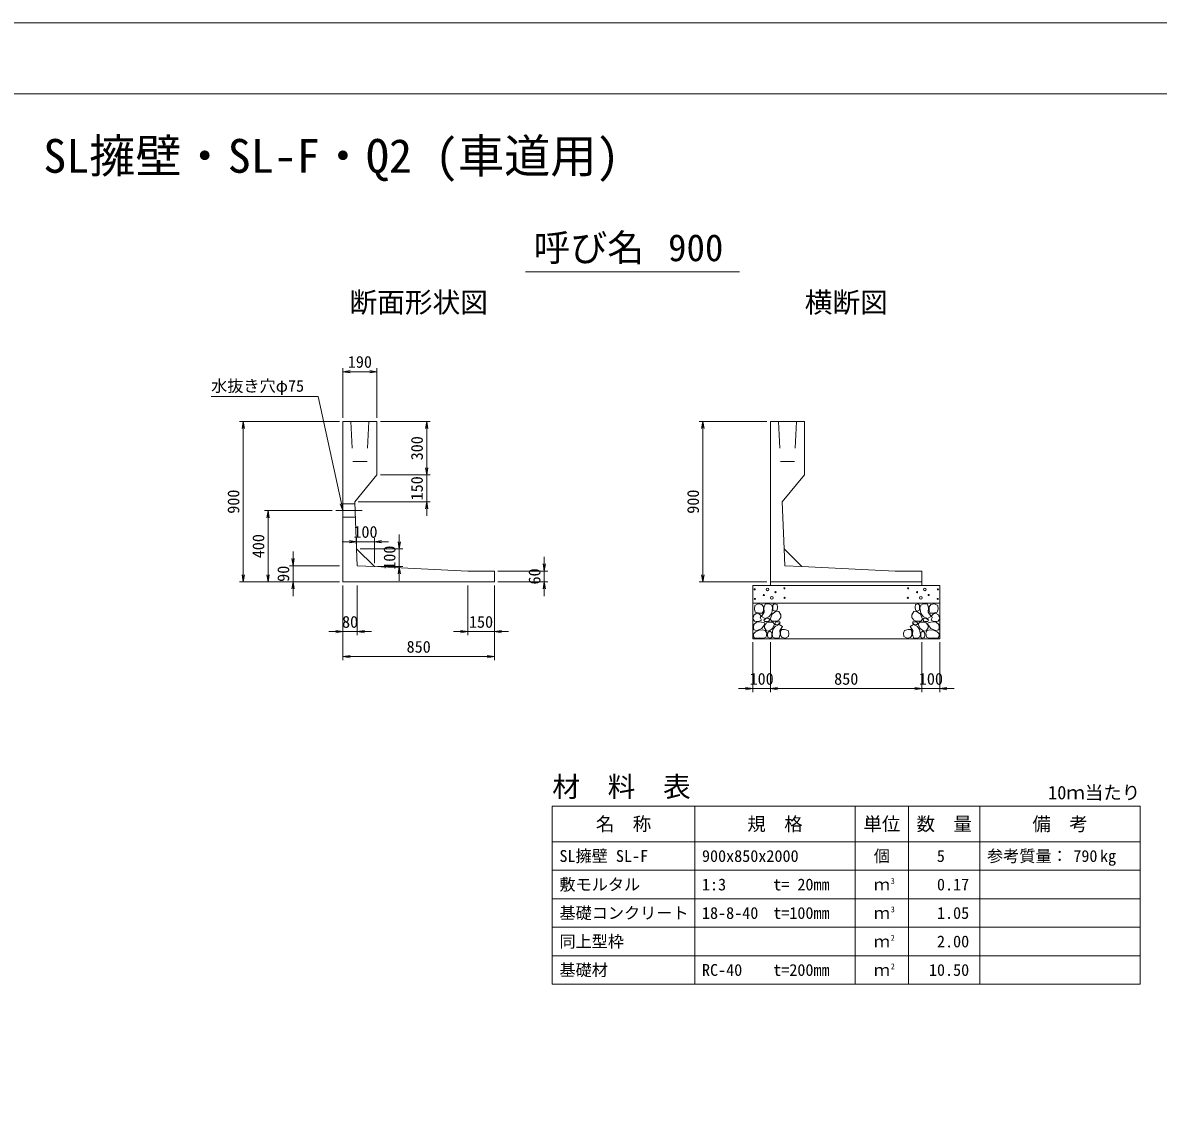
# Model space of a CAD drawing. Units: millimetres at full size, sheet at 1:25. Extents: x 0 to 16820, y 0 to 13241.
# Drawn here: x 6677 to 13051, y 5710 to 11880 of the extents above; entities that cross this region are included whole.
import ezdxf
from ezdxf.enums import TextEntityAlignment as Align

# ---------------------------------------------------------------- set-up
doc = ezdxf.new("R2010")
doc.units = ezdxf.units.MM
doc.header["$LTSCALE"] = 25
doc.linetypes.add('CHAIN', pattern=[18.5, 12, -1.5, 3.5, -1.5])
doc.linetypes.add('DASHED_SPACED', pattern=[12, 6, -6])
for name, color, linetype, lineweight in [('D-BMK', 2, 'CHAIN', 13), ('D-DCR-HCHn', 4, 'Continuous', 9), ('D-MTR-FRAM', 7, 'Continuous', 13), ('D-MTR-LINE', 7, 'Continuous', 13), ('D-STR-DIM', 7, 'Continuous', 13), ('D-STR-STRn', 1, 'Continuous', 13), ('D-STR-TXT', 7, 'Continuous', 13), ('D-TTL', 2, 'Continuous', 13), ('D-TTL-TXT', 7, 'Continuous', 13)]:
    doc.layers.add(name, color=color, linetype=linetype, lineweight=lineweight)
doc.layers.add('D-MTR', color=7, linetype='Continuous')
doc.layers.add('D-MTR-TXT', color=7, linetype='Continuous')
doc.styles.add('ＭＳ ゴシック', font='')
doc.styles.get('ＭＳ ゴシック').set_extended_font_data('MS Gothic')

# ---------------------------------------------------------------- blocks, each defined once
blk = doc.blocks.new('open_arrow')
at = {"color": 0, "linetype": 'Continuous', "lineweight": -2}
blk.add_lwpolyline([(7.5, 1.25), (0, 0), (7.5, -1.25)], dxfattribs=at)

msp = doc.modelspace()

# ---------------------------------------------------------------- linework, layer by layer
at = {"layer": 'D-BMK'}
msp.add_line((8582.84, 9140), (8435, 9140), dxfattribs=at)
at = {"layer": 'D-DCR-HCHn'}
for points in [[(10826.2, 8611.59), (10805.4, 8616.22), (10786.9, 8606.97), (10784.59, 8586.17), (10789.21, 8569.99), (10812.33, 8563.05), (10828.51, 8563.05), (10835.44, 8574.61), (10835.44, 8600.04)], [(10844.69, 8613.91), (10837.76, 8593.1), (10840.07, 8569.99), (10823.89, 8544.56), (10844.69, 8533), (10867.8, 8544.56), (10881.67, 8563.05), (10886.3, 8593.1), (10881.67, 8609.28), (10867.8, 8616.22)], [(10888.61, 8609.28), (10888.61, 8581.55), (10900.16, 8574.61), (10911.72, 8581.55), (10914.03, 8597.73), (10911.72, 8611.59), (10895.54, 8616.22)], [(11711.39, 8609.28), (11711.39, 8581.55), (11699.84, 8574.61), (11688.28, 8581.55), (11685.97, 8597.73), (11688.28, 8611.59), (11704.46, 8616.22)], [(11755.31, 8613.91), (11762.24, 8593.1), (11759.93, 8569.99), (11776.11, 8544.56), (11755.31, 8533), (11732.2, 8544.56), (11718.33, 8563.05), (11713.7, 8593.1), (11718.33, 8609.28), (11732.2, 8616.22)], [(11773.8, 8611.59), (11794.6, 8616.22), (11813.1, 8606.97), (11815.41, 8586.17), (11810.79, 8569.99), (11787.67, 8563.05), (11771.49, 8563.05), (11764.56, 8574.61), (11764.56, 8600.04)], [(10782.28, 8553.81), (10775.35, 8533), (10784.59, 8519.14), (10807.71, 8516.82), (10823.49, 8523.6), (10816.95, 8539.94), (10821.58, 8549.18), (10812.33, 8558.43), (10798.46, 8563.05)], [(10883.98, 8558.43), (10872.43, 8530.69), (10881.67, 8519.14), (10909.41, 8519.14), (10920.97, 8523.76), (10932.53, 8539.94), (10932.53, 8553.81), (10920.97, 8572.3), (10907.1, 8574.61)], [(11716.02, 8558.43), (11727.57, 8530.69), (11718.33, 8519.14), (11690.59, 8519.14), (11679.03, 8523.76), (11667.47, 8539.94), (11667.47, 8553.81), (11679.03, 8572.3), (11692.9, 8574.61)], [(11817.72, 8553.81), (11824.65, 8533), (11815.41, 8519.14), (11792.29, 8516.82), (11776.51, 8523.6), (11783.05, 8539.94), (11778.42, 8549.18), (11787.67, 8558.43), (11801.54, 8563.05)], [(10826.16, 8477.01), (10843.28, 8502.69), (10841.14, 8509.11), (10817.59, 8515.53), (10796.19, 8513.39), (10781.21, 8500.55), (10779.07, 8485.57), (10781.21, 8470.59), (10798.33, 8466.31)], [(10849.31, 8533), (10837.76, 8523.76), (10842.38, 8516.82), (10858.56, 8516.82), (10865.49, 8519.14), (10870.12, 8528.38), (10863.18, 8535.32)], [(10886.08, 8477.01), (10896.78, 8502.69), (10888.22, 8513.39), (10862.54, 8513.39), (10851.84, 8509.11), (10841.14, 8494.13), (10841.14, 8481.29), (10851.84, 8464.17), (10864.68, 8462.03)], [(10922.47, 8425.64), (10928.89, 8444.91), (10926.75, 8466.31), (10941.73, 8489.85), (10922.47, 8500.55), (10901.06, 8489.85), (10888.22, 8472.73), (10883.94, 8444.91), (10888.22, 8429.92), (10901.06, 8423.5)], [(10918.19, 8500.55), (10928.89, 8509.11), (10924.61, 8515.53), (10909.62, 8515.53), (10903.2, 8513.39), (10898.92, 8504.83), (10905.34, 8498.41)], [(11677.53, 8425.64), (11671.11, 8444.91), (11673.25, 8466.31), (11658.27, 8489.85), (11677.53, 8500.55), (11698.94, 8489.85), (11711.78, 8472.73), (11716.06, 8444.91), (11711.78, 8429.92), (11698.94, 8423.5)], [(11681.81, 8500.55), (11671.11, 8509.11), (11675.39, 8515.53), (11690.38, 8515.53), (11696.8, 8513.39), (11701.08, 8504.83), (11694.66, 8498.41)], [(11713.92, 8477.01), (11703.22, 8502.69), (11711.78, 8513.39), (11737.46, 8513.39), (11748.16, 8509.11), (11758.86, 8494.13), (11758.86, 8481.29), (11748.16, 8464.17), (11735.32, 8462.03)], [(11750.69, 8533), (11762.24, 8523.76), (11757.62, 8516.82), (11741.44, 8516.82), (11734.51, 8519.14), (11729.88, 8528.38), (11736.82, 8535.32)], [(11773.84, 8477.01), (11756.72, 8502.69), (11758.86, 8509.11), (11782.41, 8515.53), (11803.81, 8513.39), (11818.79, 8500.55), (11820.93, 8485.57), (11818.79, 8470.59), (11801.67, 8466.31)], [(10834.72, 8423.5), (10849.7, 8429.92), (10853.98, 8451.33), (10845.42, 8466.31), (10830.44, 8470.59), (10811.17, 8468.45), (10789.77, 8459.89), (10779.07, 8447.05), (10779.07, 8432.06), (10785.49, 8423.5), (10811.17, 8425.64)], [(10881.8, 8429.92), (10881.8, 8455.61), (10871.1, 8462.03), (10860.4, 8455.61), (10858.26, 8440.62), (10860.4, 8427.78), (10875.38, 8423.5)], [(10939.59, 8427.78), (10958.85, 8423.5), (10975.97, 8432.06), (10978.11, 8451.33), (10973.83, 8466.31), (10952.43, 8472.73), (10937.45, 8472.73), (10931.03, 8462.03), (10931.03, 8438.48)], [(11660.41, 8427.78), (11641.15, 8423.5), (11624.03, 8432.06), (11621.89, 8451.33), (11626.17, 8466.31), (11647.57, 8472.73), (11662.55, 8472.73), (11668.97, 8462.03), (11668.97, 8438.48)], [(11718.2, 8429.92), (11718.2, 8455.61), (11728.9, 8462.03), (11739.6, 8455.61), (11741.74, 8440.62), (11739.6, 8427.78), (11724.62, 8423.5)], [(11765.28, 8423.5), (11750.3, 8429.92), (11746.02, 8451.33), (11754.58, 8466.31), (11769.56, 8470.59), (11788.83, 8468.45), (11810.23, 8459.89), (11820.93, 8447.05), (11820.93, 8432.06), (11814.51, 8423.5), (11788.83, 8425.64)]]:
    msp.add_lwpolyline(points, close=True, dxfattribs=at)
for centre, radius in [((10785.73, 8697.43), 3), ((10837.29, 8665.76), 3), ((10858.34, 8697.43), 7.5), ((10902.71, 8681.64), 3), ((10953.13, 8703.48), 3), ((11646.87, 8703.48), 3), ((11697.29, 8681.64), 3), ((11741.66, 8697.43), 7.5), ((11762.71, 8665.76), 3), ((11814.27, 8697.43), 3), ((10786.87, 8643.92), 3), ((10881.66, 8649.97), 7.5), ((10954.27, 8649.97), 3), ((11645.73, 8649.97), 3), ((11718.34, 8649.97), 7.5), ((11813.13, 8643.92), 3)]:
    msp.add_circle(centre, radius, dxfattribs=at)
at = {"layer": 'D-MTR-FRAM'}
for p, q in [((9650, 7480), (12950, 7480)), ((9650, 7480), (9650, 6480)), ((12950, 7480), (12950, 6480)), ((9650, 6480), (12950, 6480))]:
    msp.add_line(p, q, dxfattribs=at)
at = {"layer": 'D-MTR-LINE'}
for p, q in [((10450, 7480), (10450, 6480)), ((11350, 7480), (11350, 6480)), ((11650, 7480), (11650, 6480)), ((12050, 7480), (12050, 6480)), ((9650, 7280), (12950, 7280)), ((9650, 7120), (12950, 7120)), ((9650, 6960), (12950, 6960)), ((9650, 6800), (12950, 6800)), ((9650, 6640), (12950, 6640))]:
    msp.add_line(p, q, dxfattribs=at)
at = {"layer": 'D-STR-DIM'}
for p, q in [((8475, 9660), (8475, 9940)), ((8475, 9920), (8665, 9920)), ((8665, 9660), (8665, 9940)), ((8455, 9640), (7895, 9640)), ((7915, 8740), (7915, 9640)), ((8685, 9640), (8965, 9640)), ((8945, 9640), (8945, 9340)), ((10855, 9640), (10475, 9640)), ((10495, 8740), (10495, 9640)), ((8945, 9420), (8945, 9110)), ((8685, 9340), (8965, 9340)), ((8685, 9340), (8965, 9340)), ((8560.88, 9190), (8965, 9190)), ((8415, 9140), (8035, 9140)), ((8055, 8740), (8055, 9140)), ((8791.26, 9005.34), (8791.26, 8745.34)), ((8731.26, 8965.34), (8471.26, 8965.34)), ((8551.26, 8945.34), (8551.26, 8985.34)), ((8571.26, 8925.34), (8811.26, 8925.34)), ((8651.26, 8845.34), (8651.26, 8985.34)), ((8195, 8660), (8195, 8910)), ((9605, 8660), (9605, 8880)), ((8455, 8830), (8175, 8830)), ((8671.26, 8825.34), (8811.26, 8825.34)), ((9345, 8800), (9625, 8800)), ((8455, 8740), (7895, 8740)), ((8455, 8740), (8035, 8740)), ((8455, 8740), (8175, 8740)), ((9345, 8740), (9625, 8740)), ((10855, 8740), (10475, 8740)), ((8475, 8720), (8475, 8440)), ((8475, 8720), (8475, 8300)), ((8555, 8720), (8555, 8440)), ((9175, 8720), (9175, 8440)), ((9325, 8720), (9325, 8300)), ((9325, 8720), (9325, 8440)), ((8395, 8460), (8635, 8460)), ((9095, 8460), (9405, 8460)), ((10775, 8400), (10775, 8120)), ((10875, 8400), (10875, 8120)), ((10875, 8400), (10875, 8120)), ((11725, 8400), (11725, 8120)), ((11725, 8400), (11725, 8120)), ((11825, 8400), (11825, 8120)), ((8475, 8320), (9325, 8320)), ((10955, 8140), (10695, 8140)), ((10875, 8140), (11725, 8140)), ((11645, 8140), (11905, 8140))]:
    msp.add_line(p, q, dxfattribs=at)
at = {"layer": 'D-STR-STRn'}
for p, q in [((8475, 8740), (8475, 9640)), ((8475, 9640), (8665, 9640)), ((8665, 9640), (8665, 9340)), ((10875, 8740), (10875, 9640)), ((10875, 9640), (11065, 9640)), ((11065, 9640), (11065, 9340)), ((8540.88, 9190), (8665, 9340)), ((10940.88, 9190), (11065, 9340)), ((8540.88, 9190), (8551.26, 8925.34)), ((10940.88, 9190), (10951.26, 8925.34)), ((8551.26, 8925.34), (8651.26, 8825.34)), ((10951.26, 8925.34), (11051.26, 8825.34)), ((8651.26, 8825.34), (9175, 8800)), ((9175, 8800), (9325, 8800)), ((9325, 8800), (9325, 8740)), ((11051.26, 8825.34), (11575, 8800)), ((11575, 8800), (11725, 8800)), ((11725, 8800), (11725, 8740)), ((8475, 8740), (9325, 8740)), ((10875, 8740), (10875, 8720)), ((10875, 8740), (11725, 8740)), ((11725, 8740), (11725, 8720)), ((10775, 8420), (10775, 8720)), ((10775, 8720), (11825, 8720)), ((11825, 8720), (11825, 8420)), ((10775, 8620), (11825, 8620)), ((10775, 8420), (11825, 8420))]:
    msp.add_line(p, q, dxfattribs=at)
at = {"layer": 'D-STR-STRn', "linetype": 'DASHED_SPACED'}
for p, q in [((8520, 9640), (8530, 9415)), ((8620, 9640), (8610, 9415)), ((10920, 9640), (10930, 9415)), ((11020, 9640), (11010, 9415)), ((8530, 9415), (8610, 9415)), ((10930, 9415), (11010, 9415)), ((8475, 9177.5), (8541.37, 9177.5)), ((8475, 9102.5), (8544.31, 9102.5))]:
    msp.add_line(p, q, dxfattribs=at)
at = {"layer": 'D-STR-STRn', "color": 2, "linetype": 'DASHED_SPACED'}
for p, q in [((8551.26, 8925.34), (8555, 8830)), ((10951.26, 8925.34), (10955, 8830)), ((8555, 8830), (8651.26, 8825.34)), ((10955, 8830), (11051.26, 8825.34))]:
    msp.add_line(p, q, dxfattribs=at)
at = {"layer": 'D-STR-TXT'}
msp.add_line((8335, 9780), (7735, 9780), dxfattribs=at)
msp.add_lwpolyline([(8475, 9140), (8466.45, 9179.08), (8335, 9780)], dxfattribs=at)
at = {"layer": 'D-TTL'}
for points in [[(0, 0), (16820, 0), (16820, 11880), (0, 11880)], [(400, 400), (16420, 400), (16420, 11480), (400, 11480)]]:
    msp.add_lwpolyline(points, close=True, dxfattribs=at)
at = {"layer": 'D-TTL-TXT'}
msp.add_line((9500, 10480), (10700, 10480), dxfattribs=at)

# ---------------------------------------------------------------- block references
at = {"layer": 'D-STR-DIM', "xscale": 5.33, "yscale": 5.33}
for p in [(8475, 9920), (8651.26, 8965.34), (8555, 8460), (9325, 8460), (8475, 8320), (10875, 8140), (10875, 8140), (11825, 8140)]:
    msp.add_blockref('open_arrow', p, dxfattribs=at)
for p, rotation in [((8665, 9920), 180), ((7915, 9640), 270), ((8945, 9640), 270), ((10495, 9640), 270), ((8945, 9340), 90), ((8945, 9340), 90), ((8945, 9190), 270), ((8055, 9140), 270), ((8551.26, 8965.34), 180), ((8791.26, 8925.34), 90), ((8195, 8830), 90), ((8791.26, 8825.34), 270), ((9605, 8800), 90), ((7915, 8740), 90), ((8055, 8740), 90), ((8195, 8740), 270), ((9605, 8740), 270), ((10495, 8740), 90), ((8475, 8460), 180), ((9175, 8460), 180), ((9325, 8320), 180), ((10775, 8140), 180), ((11725, 8140), 180), ((11725, 8140), 180)]:
    msp.add_blockref('open_arrow', p, dxfattribs=dict(at, rotation=rotation))
at = {"layer": 'D-STR-TXT', "xscale": 5.33, "yscale": 5.33, "rotation": 102.3}
msp.add_blockref('open_arrow', (8475, 9140), dxfattribs=at)

# ---------------------------------------------------------------- texts
at = {"layer": 'D-MTR', "style": 'ＭＳ ゴシック'}
msp.add_text('材\u3000料\u3000表', height=113.9, dxfattribs=at).set_placement((9650, 7498.15), align=Align.BOTTOM_LEFT)
msp.add_text('10ｍ当たり', height=75.95, dxfattribs=at).set_placement((12950, 7495.43), align=Align.BOTTOM_RIGHT)
at = {"layer": 'D-MTR-TXT', "style": 'ＭＳ ゴシック'}
for s, height, p in [('名\u3000称', 75.95, (10050, 7380)), ('規\u3000格', 75.95, (10900, 7380)), ('単位', 75.95, (11500, 7380)), ('数\u3000量', 75.95, (11850, 7380)), ('備\u3000考', 75.95, (12500, 7380)), ('個', 66.46, (11500, 7200)), ('ｍ', 66.46, (11500, 7040)), ('ｍ', 66.46, (11500, 6880)), ('ｍ', 66.46, (11500, 6720)), ('ｍ', 66.46, (11500, 6560))]:
    msp.add_text(s, height=height, dxfattribs=at).set_placement(p, align=Align.MIDDLE_CENTER)
for s, p in [('SL擁壁 SL-F', (9690, 7200)), ('900x850x2000', (10490, 7200)), ('参考質量：    kg', (12090, 7200)), ('敷モルタル', (9690, 7040)), ('1:3', (10490, 7040)), ('t= 20mm', (10890, 7040)), ('基礎コンクリート', (9690, 6880)), ('18-8-40', (10490, 6880)), ('t=100mm', (10890, 6880)), ('同上型枠', (9690, 6720)), ('基礎材', (9690, 6560)), ('RC-40', (10490, 6560)), ('t=200mm', (10890, 6560))]:
    msp.add_text(s, height=66.46, dxfattribs=at).set_placement(p, align=Align.MIDDLE_LEFT)
for s, p in [('5', (11853.55, 7200)), ('790', (12710, 7200)), ('0.17', (11990, 7040)), ('1.05', (11990, 6880)), ('2.00', (11990, 6720)), ('10.50', (11990, 6560))]:
    msp.add_text(s, height=66.46, dxfattribs=at).set_placement(p, align=Align.MIDDLE_RIGHT)
for s, p in [('3', (11550, 7033.63)), ('3', (11550, 6873.63)), ('2', (11550, 6713.63)), ('2', (11550, 6553.63))]:
    msp.add_text(s, height=33.23, dxfattribs=at).set_placement(p, align=Align.BOTTOM_LEFT)
at = {"layer": 'D-STR-DIM', "style": 'ＭＳ ゴシック'}
for s, p in [('190', (8570, 9975)), ('100', (8601.26, 9020.34)), ('80', (8515, 8515)), ('150', (9250, 8515)), ('850', (8900, 8375)), ('100', (10825, 8195)), ('850', (11300, 8195)), ('100', (11775, 8195))]:
    msp.add_text(s, height=66.46, dxfattribs=at).set_placement(p, align=Align.MIDDLE_CENTER)
for s, p in [('300', (8890, 9490)), ('150', (8890, 9265)), ('900', (7860, 9190)), ('900', (10440, 9190)), ('400', (8000, 8940)), ('100', (8736.26, 8875.34)), ('90', (8140, 8785)), ('60', (9550, 8770))]:
    msp.add_text(s, height=66.46, rotation=90, dxfattribs=at).set_placement(p, align=Align.MIDDLE_CENTER)
at = {"layer": 'D-STR-TXT', "style": 'ＭＳ ゴシック'}
msp.add_text('水抜き穴φ75', height=66.46, dxfattribs=at).set_placement((7735, 9787.25), align=Align.BOTTOM_LEFT)
at = {"layer": 'D-TTL-TXT', "style": 'ＭＳ ゴシック'}
for s, height, p in [('SL擁壁・SL-F・Q2 (車道用)', 189.9, (8410, 10980)), ('呼び名', 151.9, (9855, 10495)), ('900', 151.9, (10455, 10495)), ('断面形状図', 113.9, (8900, 10218.15)), ('横断図', 113.9, (11300, 10218.15))]:
    msp.add_text(s, height=height, dxfattribs=at).set_placement(p, align=Align.BOTTOM_CENTER)

doc.saveas('drawing.dxf')
